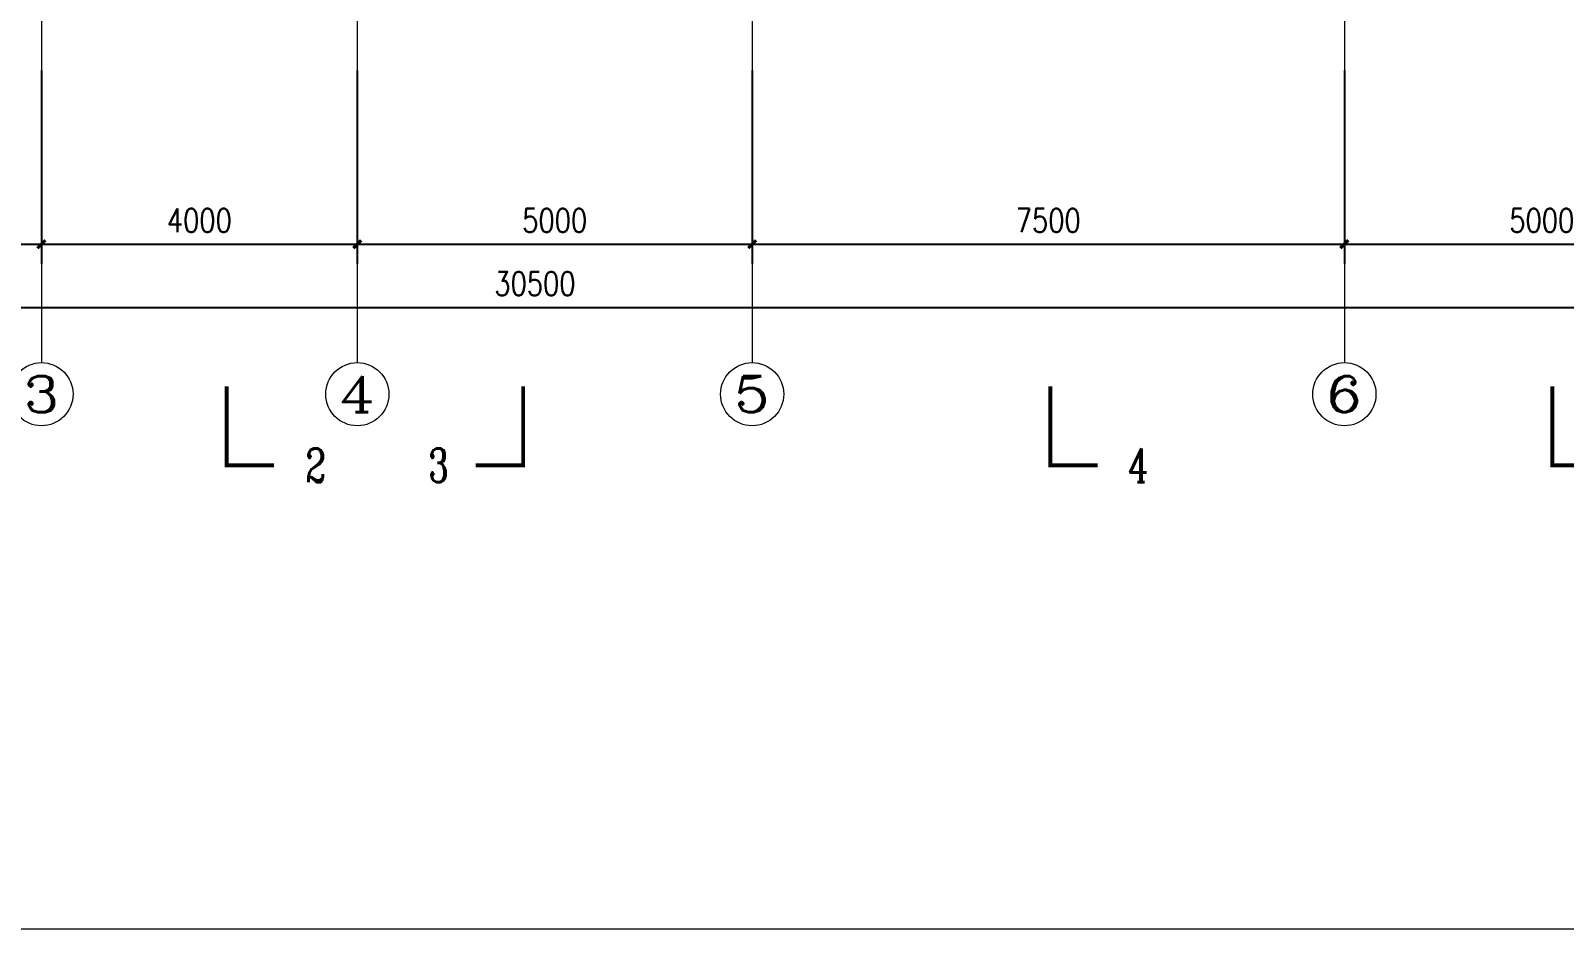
# Model space of a CAD drawing. Extents: x 577108 to 1042908, y 41950 to 81950.
# Drawn here: x 593922 to 613343, y 41950 to 53329 of the extents above; entities that cross this region are included whole.
import ezdxf
from ezdxf.enums import TextEntityAlignment as Align

# ---------------------------------------------------------------- set-up
doc = ezdxf.new("R2010")
doc.units = 0
doc.header["$LTSCALE"] = 1000
doc.header["$MEASUREMENT"] = 0
doc.linetypes.add('DOTE', pattern=[2.42, 2, -0.2, 0.02, -0.2])
doc.layers.get('0').update_dxf_attribs({"linetype": 'CONTINUOUS', "lineweight": 13})
doc.layers.get('Defpoints').update_dxf_attribs({"linetype": 'CONTINUOUS', "lineweight": 5})
for name, color, linetype, lineweight in [('AXIS', 3, 'CONTINUOUS', 15), ('AXIS_TEXT', 7, 'CONTINUOUS', 20), ('DIM_SYMB', 3, 'CONTINUOUS', 15), ('DOTE', 1, 'DOTE', 0), ('LM-S', 8, 'CONTINUOUS', 5), ('PUB_TEXT', 7, 'CONTINUOUS', 20)]:
    doc.layers.add(name, color=color, linetype=linetype, lineweight=lineweight)
doc.styles.add('_TCH_AXIS', font='COMPLEX', dxfattribs={"bigfont": 'GBCBIG'})
doc.styles.add('_TCH_LABEL', font='COMPLEX', dxfattribs={"bigfont": 'GBCBIG'})
doc.styles.add('COMPLEX', font='COMPLEX')
doc.styles.add('DIM_FONT', font='SIMPLEX.shx', dxfattribs={"width": 0.8, "bigfont": 'hztxt.shx'})
doc.dimstyles.new('DIMN', dxfattribs={"dimtxt": 300, "dimasz": 100, "dimexe": 250, "dimexo": 300, "dimgap": 150, "dimtad": 1, "dimdec": 0, "dimzin": 0, "dimdsep": 46, "dimtxsty": 'DIM_FONT', "dimblk": 'ARCHTICK', "dimcen": 0.09, "dimclrt": 7, "dimazin": 2, "dimtfac": 1, "dimtdec": 0, "dimtix": 1, "dimtmove": 2, "dimatfit": 3, "dimldrblk": 'ARCHTICK', "dimfxl": 0, "dimtolj": 1, "dimtzin": 0, "dimarcsym": 0})

# ---------------------------------------------------------------- blocks, each defined once
blk = doc.blocks.new('_ArchTick')
at = {"color": 0, "linetype": 'ByBlock', "const_width": 0.4}
blk.add_lwpolyline([(-0.5, -0.5), (0.5, 0.5)], dxfattribs=at)
blk = doc.blocks.new('*D442')
at = {"layer": 'AXIS', "color": 0, "lineweight": -2, "transparency": 16777216}
for p, q in [((588058, 52826), (588058, 50376)), ((594058, 52826), (594058, 50376)), ((588058, 50626), (594058, 50626))]:
    blk.add_line(p, q, dxfattribs=at)
at = {"layer": 'Defpoints', "color": 0, "transparency": 16777216}
for p in [(588058, 53126), (594058, 53126), (594058, 50626)]:
    blk.add_point(p, dxfattribs=at)
at = {"layer": 'AXIS', "color": 0, "lineweight": -2, "transparency": 16777216, "xscale": 100, "yscale": 100, "zscale": 100, "rotation": 180}
blk.add_blockref('_ArchTick', (588058, 50626), dxfattribs=at)
at = {"layer": 'AXIS', "color": 0, "lineweight": -2, "transparency": 16777216, "xscale": 100, "yscale": 100, "zscale": 100}
blk.add_blockref('_ArchTick', (594058, 50626), dxfattribs=at)
at = {"layer": 'AXIS', "color": 7, "transparency": 16777216, "insert": (591058, 50926), "char_height": 300, "attachment_point": 5, "style": 'DIM_FONT'}
blk.add_mtext('\\A1;6000', dxfattribs=at)
blk = doc.blocks.new('*D443')
at = {"layer": 'AXIS', "color": 0, "lineweight": -2, "transparency": 16777216}
for p, q in [((594058, 52826), (594058, 50376)), ((598058, 52826), (598058, 50376)), ((594058, 50626), (598058, 50626))]:
    blk.add_line(p, q, dxfattribs=at)
at = {"layer": 'Defpoints', "color": 0, "transparency": 16777216}
for p in [(594058, 53126), (598058, 53126), (598058, 50626)]:
    blk.add_point(p, dxfattribs=at)
at = {"layer": 'AXIS', "color": 0, "lineweight": -2, "transparency": 16777216, "xscale": 100, "yscale": 100, "zscale": 100, "rotation": 180}
blk.add_blockref('_ArchTick', (594058, 50626), dxfattribs=at)
at = {"layer": 'AXIS', "color": 0, "lineweight": -2, "transparency": 16777216, "xscale": 100, "yscale": 100, "zscale": 100}
blk.add_blockref('_ArchTick', (598058, 50626), dxfattribs=at)
at = {"layer": 'AXIS', "color": 7, "transparency": 16777216, "insert": (596058, 50926), "char_height": 300, "attachment_point": 5, "style": 'DIM_FONT'}
blk.add_mtext('\\A1;4000', dxfattribs=at)
blk = doc.blocks.new('*D444')
at = {"layer": 'AXIS', "color": 0, "lineweight": -2, "transparency": 16777216}
for p, q in [((598058, 52826), (598058, 50376)), ((603058, 52826), (603058, 50376)), ((598058, 50626), (603058, 50626))]:
    blk.add_line(p, q, dxfattribs=at)
at = {"layer": 'Defpoints', "color": 0, "transparency": 16777216}
for p in [(598058, 53126), (603058, 53126), (603058, 50626)]:
    blk.add_point(p, dxfattribs=at)
at = {"layer": 'AXIS', "color": 0, "lineweight": -2, "transparency": 16777216, "xscale": 100, "yscale": 100, "zscale": 100, "rotation": 180}
blk.add_blockref('_ArchTick', (598058, 50626), dxfattribs=at)
at = {"layer": 'AXIS', "color": 0, "lineweight": -2, "transparency": 16777216, "xscale": 100, "yscale": 100, "zscale": 100}
blk.add_blockref('_ArchTick', (603058, 50626), dxfattribs=at)
at = {"layer": 'AXIS', "color": 7, "transparency": 16777216, "insert": (600558, 50926), "char_height": 300, "attachment_point": 5, "style": 'DIM_FONT'}
blk.add_mtext('\\A1;5000', dxfattribs=at)
blk = doc.blocks.new('*D445')
at = {"layer": 'AXIS', "color": 0, "lineweight": -2, "transparency": 16777216}
for p, q in [((603058, 52826), (603058, 50376)), ((610558, 52826), (610558, 50376)), ((603058, 50626), (610558, 50626))]:
    blk.add_line(p, q, dxfattribs=at)
at = {"layer": 'Defpoints', "color": 0, "transparency": 16777216}
for p in [(603058, 53126), (610558, 53126), (610558, 50626)]:
    blk.add_point(p, dxfattribs=at)
at = {"layer": 'AXIS', "color": 0, "lineweight": -2, "transparency": 16777216, "xscale": 100, "yscale": 100, "zscale": 100, "rotation": 180}
blk.add_blockref('_ArchTick', (603058, 50626), dxfattribs=at)
at = {"layer": 'AXIS', "color": 0, "lineweight": -2, "transparency": 16777216, "xscale": 100, "yscale": 100, "zscale": 100}
blk.add_blockref('_ArchTick', (610558, 50626), dxfattribs=at)
at = {"layer": 'AXIS', "color": 7, "transparency": 16777216, "insert": (606808, 50926), "char_height": 300, "attachment_point": 5, "style": 'DIM_FONT'}
blk.add_mtext('\\A1;7500', dxfattribs=at)
blk = doc.blocks.new('*D446')
at = {"layer": 'AXIS', "color": 0, "lineweight": -2, "transparency": 16777216}
for p, q in [((610558, 52826), (610558, 50376)), ((615558, 52826), (615558, 50376)), ((610558, 50626), (615558, 50626))]:
    blk.add_line(p, q, dxfattribs=at)
at = {"layer": 'Defpoints', "color": 0, "transparency": 16777216}
for p in [(610558, 53126), (615558, 53126), (615558, 50626)]:
    blk.add_point(p, dxfattribs=at)
at = {"layer": 'AXIS', "color": 0, "lineweight": -2, "transparency": 16777216, "xscale": 100, "yscale": 100, "zscale": 100, "rotation": 180}
blk.add_blockref('_ArchTick', (610558, 50626), dxfattribs=at)
at = {"layer": 'AXIS', "color": 0, "lineweight": -2, "transparency": 16777216, "xscale": 100, "yscale": 100, "zscale": 100}
blk.add_blockref('_ArchTick', (615558, 50626), dxfattribs=at)
at = {"layer": 'AXIS', "color": 7, "transparency": 16777216, "insert": (613058, 50926), "char_height": 300, "attachment_point": 5, "style": 'DIM_FONT'}
blk.add_mtext('\\A1;5000', dxfattribs=at)
blk = doc.blocks.new('*D448')
at = {"layer": 'AXIS', "color": 0, "lineweight": -2, "transparency": 16777216}
for p, q in [((585058, 52826), (585058, 49576)), ((615558, 52826), (615558, 49576)), ((585058, 49826), (615558, 49826))]:
    blk.add_line(p, q, dxfattribs=at)
at = {"layer": 'Defpoints', "color": 0, "transparency": 16777216}
for p in [(585058, 53126), (615558, 53126), (615558, 49826)]:
    blk.add_point(p, dxfattribs=at)
at = {"layer": 'AXIS', "color": 0, "lineweight": -2, "transparency": 16777216, "xscale": 100, "yscale": 100, "zscale": 100, "rotation": 180}
blk.add_blockref('_ArchTick', (585058, 49826), dxfattribs=at)
at = {"layer": 'AXIS', "color": 0, "lineweight": -2, "transparency": 16777216, "xscale": 100, "yscale": 100, "zscale": 100}
blk.add_blockref('_ArchTick', (615558, 49826), dxfattribs=at)
at = {"layer": 'AXIS', "color": 7, "transparency": 16777216, "insert": (600308, 50126), "char_height": 300, "attachment_point": 5, "style": 'DIM_FONT'}
blk.add_mtext('\\A1;30500', dxfattribs=at)
blk = doc.blocks.new('_AXISO')
blk.add_circle((0, 0), 0.5)
at = {"layer": 'AXIS_TEXT', "style": 'COMPLEX', "width": 1.041667}
blk.add_attdef('A', text='', height=0.56, dxfattribs=at).set_placement((-0.25, -0.28), (0.25, -0.28), align=Align.FIT)

msp = doc.modelspace()

# ---------------------------------------------------------------- linework, layer by layer
at = {"layer": 'AXIS'}
for p, q in [((594058.4301, 53126.3111), (594058.4301, 49126.3111)), ((598058.4301, 53126.3111), (598058.4301, 49126.3111)), ((603058.4301, 53126.3111), (603058.4301, 49126.3111)), ((610558.4301, 53126.3111), (610558.4301, 49126.3111))]:
    msp.add_line(p, q, dxfattribs=at)
at = {"layer": 'DIM_SYMB', "const_width": 50}
for points in [[(596403.2266, 48826.3111), (596403.2266, 47826.3111), (597003.2266, 47826.3111)], [(600158.7859, 48826.3111), (600158.7859, 47826.3111), (599558.7859, 47826.3111)], [(606834.9563, 48826.3111), (606834.9563, 47826.3111), (607434.9563, 47826.3111)], [(613190.7809, 48826.3111), (613190.7809, 47826.3111), (613790.7809, 47826.3111)]]:
    msp.add_lwpolyline(points, dxfattribs=at)
at = {"layer": 'DOTE'}
for p, q in [((594058.4301, 71126.3111), (594058.4301, 53126.3111)), ((598058.4301, 71126.3111), (598058.4301, 53126.3111)), ((603058.4301, 71126.3111), (603058.4301, 53126.3111)), ((610558.4301, 71126.3111), (610558.4301, 53126.3111))]:
    msp.add_line(p, q, dxfattribs=at)
at = {"layer": 'LM-S'}
msp.add_lwpolyline([(577108.4301, 81950.2272), (626508.4301, 81950.2272), (626508.4301, 41950.2272), (577108.4301, 41950.2272)], close=True, dxfattribs=at)

# ---------------------------------------------------------------- block references
at = {"layer": 'AXIS'}
ref = msp.add_blockref('_AXISO', (594058.4301, 48726.3111), dxfattribs=dict(at, xscale=800, yscale=800, zscale=800))
ref.add_attrib('A', '3', dxfattribs={"layer": 'AXIS_TEXT', "height": 452.5483, "style": '_TCH_AXIS', "width": 1.5}).set_placement((593832.1559, 48500.037), (594284.7042, 48500.037), align=Align.FIT)
ref = msp.add_blockref('_AXISO', (598058.4301, 48726.3111), dxfattribs=dict(at, xscale=800, yscale=800, zscale=800))
ref.add_attrib('A', '4', dxfattribs={"layer": 'AXIS_TEXT', "height": 452.5483, "style": '_TCH_AXIS', "width": 1.3125}).set_placement((597832.1559, 48500.037), (598284.7042, 48500.037), align=Align.FIT)
ref = msp.add_blockref('_AXISO', (603058.4301, 48726.3111), dxfattribs=dict(at, xscale=800, yscale=800, zscale=800))
ref.add_attrib('A', '5', dxfattribs={"layer": 'AXIS_TEXT', "height": 452.5483, "style": '_TCH_AXIS', "width": 1.5}).set_placement((602832.1559, 48500.037), (603284.7042, 48500.037), align=Align.FIT)
ref = msp.add_blockref('_AXISO', (610558.4301, 48726.3111), dxfattribs=dict(at, xscale=800, yscale=800, zscale=800))
ref.add_attrib('A', '6', dxfattribs={"layer": 'AXIS_TEXT', "height": 452.5483, "style": '_TCH_AXIS', "width": 1.5}).set_placement((610332.1559, 48500.037), (610784.7042, 48500.037), align=Align.FIT)

# ---------------------------------------------------------------- texts
at = {"layer": 'PUB_TEXT', "style": '_TCH_LABEL', "width": 0.705882}
for s, p in [('2', (597403.2266, 47613.8111)), ('3', (598958.7859, 47613.8111)), ('4', (607820.6705, 47613.8111))]:
    msp.add_text(s, height=425, dxfattribs=at).set_placement(p)

# ---------------------------------------------------------------- dimensions: what is measured, and where the dimension line sits
at = {"layer": 'AXIS'}
for p1, p2, distance, picture, middle in [((585058.4301, 53126.3111), (615558.4301, 53126.3111), -3300, '*D448', (600308.4301, 50126.3111)), ((588058.4301, 53126.3111), (594058.4301, 53126.3111), -2500, '*D442', (591058.4301, 50926.3111)), ((594058.4301, 53126.3111), (598058.4301, 53126.3111), -2500, '*D443', (596058.4301, 50926.3111)), ((598058.4301, 53126.3111), (603058.4301, 53126.3111), -2500, '*D444', (600558.4301, 50926.3111)), ((603058.4301, 53126.3111), (610558.4301, 53126.3111), -2500, '*D445', (606808.4301, 50926.3111)), ((610558.4301, 53126.3111), (615558.4301, 53126.3111), -2500, '*D446', (613058.4301, 50926.3111))]:
    dim = msp.add_aligned_dim(p1=p1, p2=p2, distance=distance, dimstyle='DIMN', dxfattribs=at)
    dim.commit()
    dim.dimension.update_dxf_attribs({"geometry": picture, "text_midpoint": middle})

doc.saveas('drawing.dxf')
